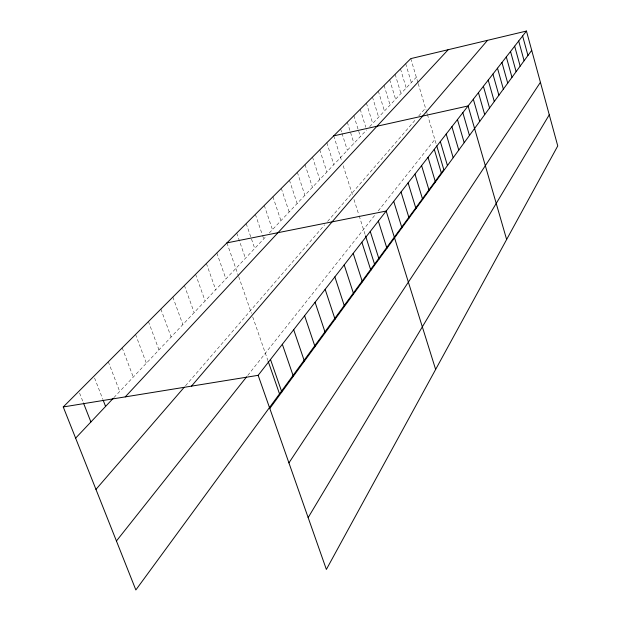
<?xml version="1.0" encoding="UTF-8"?>
<svg xmlns="http://www.w3.org/2000/svg" width="621" height="621" viewBox="0 0 621 621"><rect width="100%" height="100%" fill="white"/><g stroke="black" fill="none" stroke-linecap="round" stroke-linejoin="round"><path stroke-width="0.47" stroke-dasharray="3.1 2.33" d="M247.756 375.418L375.511 214.338M378.267 210.861L434.855 139.508M185.516 385.781L324.667 224.794M327.624 221.371L415.674 119.504M418.787 115.902L425.517 108.116M113.915 397.587L265.594 236.919M269.335 232.96L366.623 129.905M369.666 126.684L416.334 77.252M79.581 393.093L83.121 402.113M94.578 378.018L102.83 399.319M108.318 361.779L119.69 391.471M122.205 347.861L133.274 377.079M135.572 334.463L146.354 363.223M148.45 321.554L158.96 349.871M160.87 309.103L171.117 336.993M172.848 297.094L182.846 324.573M184.414 285.505L194.171 312.573M195.592 274.303L205.116 300.983M206.389 263.483L215.697 289.774M216.83 253.011L225.928 278.93M226.937 242.889L238.386 275.771M238.705 276.687L251.458 313.31M252.724 316.935L267.868 360.452M236.717 233.077L245.427 258.282M246.195 223.583L254.719 248.439M255.378 214.377L262.178 234.358M262.489 235.274L263.723 238.906M264.282 205.45L272.456 229.654M272.922 196.795L280.925 220.68M281.305 188.388L289.153 211.963M289.44 180.237L297.141 203.509M297.35 172.312L304.895 195.289M305.035 164.612L312.433 187.301M312.503 157.121L319.768 179.539M319.761 149.847L326.894 171.986M326.832 142.76L333.834 164.635M333.71 135.867L341.752 161.149M343.211 165.729L352.829 195.933M353.986 199.558L358.891 214.967M359.179 215.875L365.249 234.948M340.603 128.958L341.729 132.514M342.008 133.406L347.364 150.305M347.318 122.228L353.954 143.327M353.846 115.685L360.366 136.527M360.211 109.304L365.785 127.22M372.453 97.039L378.647 117.167M366.413 103.094L372.709 123.455M378.344 91.132L384.438 111.035M384.081 85.38L390.081 105.058M389.685 79.76L395.585 99.228M395.15 74.279L400.956 93.53M405.699 63.715L411.327 82.546M400.491 68.939L406.204 87.972M410.784 58.615L417.949 82.694M418.22 83.602L426.068 109.964M426.34 110.887L427.163 113.659M427.442 114.582L436.214 144.072"/><path stroke-width="0.93" d="M308.156 517.596L549.267 114.807M288.928 462.886L540.417 82.314M269.801 408.471L531.708 50.355M258.15 375.317L526.453 31.05L557.751 145.943L326.374 569.441L258.15 375.317L63.249 406.949L135.852 589.95L443.813 169.595L436.757 145.896M116.43 540.992L246.56 376.924M191.47 386.138L487.516 40.326M95.96 489.395L184.282 387.209M125.248 396.889L448.199 49.696M75.622 438.147L113.278 398.263M63.249 406.949L410.784 58.615L526.453 31.05M333.71 135.867L468.079 105.95L506.635 239.504M226.937 242.889L386.169 211.055L435.639 369.456M83.47 403.013L90.899 421.962M103.171 400.203L105.578 406.421M270.5 359.474L281.818 392.037M268.187 361.352L279.504 393.861M282.338 344.282L293.345 376.287M293.694 329.704L304.399 361.166M304.6 315.716L315.018 346.642M315.08 302.272L325.233 332.685M325.156 289.339L335.053 319.256M334.859 276.896L344.5 306.332M344.197 264.911L353.605 293.88M353.202 253.36L362.385 281.88M361.88 242.221L370.853 270.298M370.256 231.47L379.027 259.128M365.536 235.864L374.541 264.142M378.352 221.084L386.922 248.33M393.722 201.359L401.927 227.814M401.034 191.982L409.06 218.056M408.106 182.9L415.969 208.609M414.96 174.113L422.66 199.457M421.597 165.59L429.15 190.593M428.032 157.338L435.43 182M434.273 149.327L441.531 173.663M440.328 141.565L447.446 165.574M451.909 126.7L458.772 150.088M446.204 134.02L453.19 157.718M457.452 119.589L464.19 142.683M462.839 112.673L469.46 135.479M473.326 99.213L479.715 121.452M483.394 86.296L489.558 107.984M478.434 92.669L484.706 114.629M488.222 80.101L494.285 101.526M492.927 74.07L498.888 95.238M501.954 62.48L507.73 83.144M497.499 68.201L503.367 89.114M506.301 56.907L511.976 77.33M514.662 46.179L520.165 66.136M510.532 51.473L516.121 71.663M522.618 35.971L527.959 55.486M518.69 41.009L524.108 60.749"/></g></svg>
